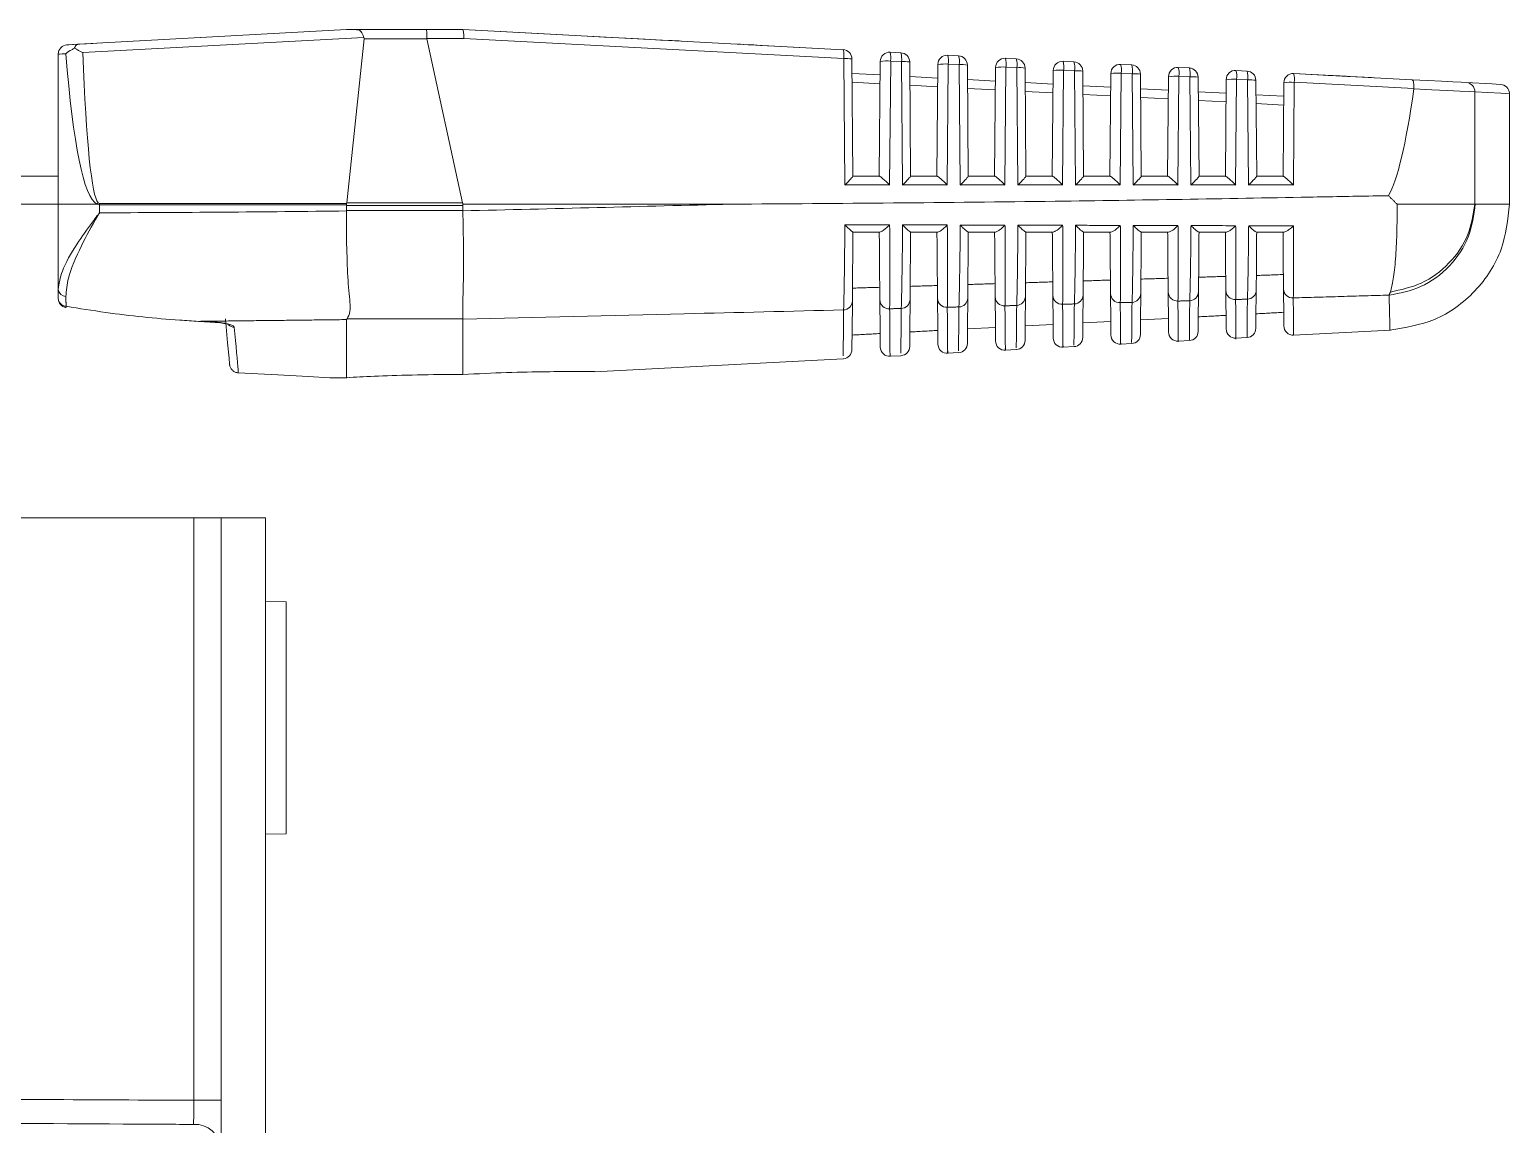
# Model space of a CAD drawing. Extents: x 2 to 136, y 1 to 99.
# Drawn here: x 60.691 to 62.281, y 10.174 to 11.35 of the extents above; entities that cross this region are included whole.
import ezdxf

# ---------------------------------------------------------------- set-up
doc = ezdxf.new("R2010")
doc.units = 0
doc.header["$MEASUREMENT"] = 0
doc.linetypes.add('SLD-Solid', pattern=[0])
doc.layers.add('OBJECT', color=7, linetype='CONTINUOUS')

msp = doc.modelspace()

# ---------------------------------------------------------------- linework, layer by layer
at = {"layer": 'OBJECT', "linetype": 'SLD-Solid', "lineweight": 15}
for p, q in [((61.0314, 11.3497), (60.7431, 11.3341)), ((60.8611, 11.3405), (61.0314, 11.3497)), ((61.0396, 11.3497), (61.0314, 11.3497)), ((61.1172, 11.3497), (61.0396, 11.3497)), ((61.1564, 11.3497), (61.1172, 11.3497)), ((61.1564, 11.3497), (61.1564, 11.3497)), ((61.5652, 11.3281), (61.1564, 11.3497)), ((61.1564, 11.3497), (61.2575, 11.3444)), ((60.7478, 11.325), (61.0499, 11.3414)), ((61.0315, 11.1638), (61.0502, 11.34)), ((61.0502, 11.34), (61.1178, 11.34)), ((61.1178, 11.3403), (61.1178, 11.34)), ((61.1178, 11.3403), (61.1573, 11.3403)), ((61.1178, 11.34), (61.156, 11.1638)), ((61.1573, 11.3403), (61.5658, 11.3187)), ((61.4919, 11.332), (61.5652, 11.3281)), ((60.7214, 11.3145), (60.7214, 11.1622)), ((61.567, 11.1828), (61.5658, 11.3187)), ((61.5746, 11.3182), (61.5757, 11.1922)), ((61.604, 11.1922), (61.6051, 11.3156)), ((61.6163, 11.316), (61.6151, 11.1828)), ((61.6156, 11.3255), (61.6272, 11.3249)), ((61.6279, 11.3154), (61.6163, 11.316)), ((61.629, 11.1828), (61.6279, 11.3154)), ((61.6367, 11.315), (61.6377, 11.1922)), ((61.666, 11.1922), (61.667, 11.3123)), ((61.6782, 11.3127), (61.6771, 11.1828)), ((61.6776, 11.3222), (61.6892, 11.3216)), ((61.6899, 11.3121), (61.6782, 11.3127)), ((61.691, 11.1828), (61.6899, 11.3121)), ((61.6987, 11.3117), (61.6997, 11.1922)), ((61.7395, 11.3189), (61.7512, 11.3183)), ((61.8015, 11.3157), (61.8133, 11.315)), ((61.8635, 11.3124), (61.8753, 11.3118)), ((61.5748, 11.3026), (61.6049, 11.301)), ((61.6368, 11.2993), (61.6669, 11.2977)), ((61.6988, 11.2961), (61.7289, 11.2945)), ((61.728, 11.1922), (61.729, 11.309)), ((61.7402, 11.3095), (61.7391, 11.1828)), ((61.7519, 11.3089), (61.7402, 11.3095)), ((61.753, 11.1828), (61.7519, 11.3089)), ((61.7607, 11.3084), (61.7617, 11.1922)), ((61.79, 11.1922), (61.791, 11.3058)), ((61.8022, 11.3062), (61.8011, 11.1828)), ((61.814, 11.3056), (61.8022, 11.3062)), ((61.815, 11.1828), (61.814, 11.3056)), ((61.8227, 11.3051), (61.8237, 11.1922)), ((61.852, 11.1922), (61.8529, 11.3025)), ((61.8642, 11.3029), (61.8631, 11.1828)), ((61.876, 11.3023), (61.8642, 11.3029)), ((61.877, 11.1828), (61.876, 11.3023)), ((61.8848, 11.3019), (61.8857, 11.1922)), ((61.914, 11.1922), (61.9149, 11.2992)), ((61.9261, 11.2997), (61.9251, 11.1828)), ((61.9254, 11.3091), (61.9373, 11.3085)), ((61.938, 11.299), (61.9261, 11.2997)), ((61.939, 11.1828), (61.938, 11.299)), ((61.9468, 11.2986), (61.9477, 11.1922)), ((61.976, 11.1922), (61.9769, 11.2959)), ((61.9881, 11.2964), (61.9871, 11.1828)), ((61.9874, 11.3058), (61.9994, 11.3052)), ((62, 11.2958), (61.9881, 11.2964)), ((62.001, 11.1828), (62, 11.2958)), ((62.0088, 11.2953), (62.0097, 11.1922)), ((62.1764, 11.2959), (62.0494, 11.3026)), ((62.0494, 11.3026), (62.081, 11.3009)), ((61.6048, 11.2916), (61.5748, 11.2932)), ((61.6668, 11.2883), (61.6369, 11.2899)), ((61.7288, 11.285), (61.6989, 11.2866)), ((61.7609, 11.2928), (61.7908, 11.2912)), ((61.7908, 11.2818), (61.7609, 11.2833)), ((61.8229, 11.2895), (61.8528, 11.2879)), ((61.8527, 11.2785), (61.823, 11.2801)), ((61.8849, 11.2862), (61.9148, 11.2846)), ((61.9469, 11.2829), (61.9768, 11.2814)), ((62.009, 11.2797), (62.0387, 11.2781)), ((62.038, 11.1922), (62.0389, 11.2927)), ((62.0501, 11.2931), (62.0491, 11.1828)), ((62.0501, 11.2931), (62.1788, 11.2863)), ((62.2443, 11.1622), (62.2443, 11.2828)), ((62.2814, 11.1618), (62.2814, 11.2808)), ((61.9147, 11.2752), (61.885, 11.2768)), ((61.9767, 11.272), (61.947, 11.2735)), ((62.0386, 11.2687), (62.009, 11.2702)), ((60.5399, 11.1922), (60.7214, 11.1922)), ((61.6151, 11.1828), (61.567, 11.1828)), ((61.5757, 11.1922), (61.6041, 11.1922)), ((61.6771, 11.1828), (61.629, 11.1828)), ((61.6377, 11.1922), (61.6661, 11.1922)), ((61.7391, 11.1828), (61.691, 11.1828)), ((61.6997, 11.1922), (61.7281, 11.1922)), ((61.8011, 11.1828), (61.753, 11.1828)), ((61.7617, 11.1922), (61.7901, 11.1922)), ((61.8631, 11.1828), (61.815, 11.1828)), ((61.8237, 11.1922), (61.8521, 11.1922)), ((61.9251, 11.1828), (61.877, 11.1828)), ((61.8857, 11.1922), (61.9141, 11.1922)), ((61.9871, 11.1828), (61.939, 11.1828)), ((61.9477, 11.1922), (61.9761, 11.1922)), ((62.0491, 11.1828), (62.001, 11.1828)), ((62.0097, 11.1922), (62.0381, 11.1922)), ((60.5399, 11.1622), (60.7214, 11.1622)), ((60.7214, 11.1622), (60.7214, 11.0705)), ((60.7628, 11.1622), (60.7214, 11.1622)), ((60.7658, 11.163), (61.0314, 11.163)), ((60.7658, 11.153), (60.7658, 11.1614)), ((61.0313, 11.1614), (60.7658, 11.1614)), ((61.0314, 11.1607), (61.0313, 11.1614)), ((61.0314, 11.163), (61.0315, 11.1638)), ((61.0314, 11.1555), (61.0314, 11.1607)), ((61.0314, 11.1607), (61.1564, 11.1607)), ((61.0314, 11.155), (61.0314, 11.1555)), ((61.1564, 11.1555), (61.0314, 11.1555)), ((61.156, 11.1638), (61.0315, 11.1638)), ((61.445, 11.1622), (61.1564, 11.1622)), ((61.1564, 11.1607), (61.1564, 11.1555)), ((61.1564, 11.1555), (61.1564, 11.1551)), ((61.9765, 11.0695), (61.9769, 11.0282)), ((60.8721, 11.0363), (60.8721, 11.0361)), ((60.8903, 11.0354), (60.8903, 11.0351)), ((61.0314, 11.0382), (61.0314, 10.9758)), ((61.0319, 11.0389), (61.1564, 11.0389)), ((61.1564, 11.0388), (61.1564, 10.9793)), ((61.6986, 11.0281), (61.7291, 11.0297)), ((61.7607, 11.0314), (61.791, 11.033)), ((61.8227, 11.0347), (61.853, 11.0362)), ((61.8847, 11.0379), (61.915, 11.0395)), ((62.0494, 11.0215), (62.1534, 11.027)), ((61.8016, 11.0085), (61.8134, 11.0092)), ((61.8635, 11.0118), (61.8754, 11.0124)), ((61.9255, 11.015), (61.9374, 11.0157)), ((61.9874, 11.0183), (61.9994, 11.0189)), ((61.2978, 10.9821), (61.5653, 10.9962)), ((61.6157, 10.9988), (61.6273, 10.9994)), ((61.6777, 11.002), (61.6893, 11.0027)), ((61.7396, 11.0053), (61.7513, 11.0059)), ((60.5516, 10.8253), (60.8671, 10.8253)), ((60.8671, 10.8253), (60.8964, 10.8253)), ((60.8671, 10.1995), (60.8671, 10.8253)), ((60.8964, 10.8253), (60.8964, 8.0253)), ((60.9444, 10.8253), (60.8964, 10.8253)), ((60.9444, 10.8253), (60.9444, 8.0253)), ((60.9664, 10.7348), (60.9444, 10.7354)), ((60.9664, 10.7348), (60.9664, 10.4858)), ((60.9444, 10.4852), (60.9664, 10.4858)), ((60.8671, 10.1995), (60.8964, 10.1995))]:
    msp.add_line(p, q, dxfattribs=at)
at = {"layer": 'OBJECT', "linetype": 'SLD-Solid', "lineweight": 15, "flags": 128}
for points in [[(61.2575, 11.3444), (61.2837, 11.343), (61.3088, 11.3417), (61.3319, 11.3405), (61.3522, 11.3394), (61.3688, 11.3385), (61.3812, 11.3379), (61.3888, 11.3375), (61.3914, 11.3373)], [(60.7309, 11.3334), (60.7586, 11.3349), (60.7679, 11.3354)], [(60.7431, 11.3341), (60.7368, 11.3337), (60.7327, 11.3335), (60.7309, 11.3334)], [(61.4519, 11.3341), (61.4526, 11.3341), (61.4548, 11.334), (61.4584, 11.3338), (61.4632, 11.3335), (61.4692, 11.3332), (61.4762, 11.3328), (61.4838, 11.3324), (61.4919, 11.332)], [(60.7214, 11.3234), (60.7227, 11.3235), (60.7255, 11.3236), (60.7297, 11.3238)], [(60.7214, 11.3236), (60.7214, 11.3235), (60.7214, 11.3234)], [(62.1102, 11.2994), (62.1332, 11.2982), (62.136, 11.298)], [(62.235, 11.2928), (62.2295, 11.2931), (62.2206, 11.2935), (62.2084, 11.2942), (62.1935, 11.295), (62.1764, 11.2959)], [(62.1787, 11.286), (62.1979, 11.285), (62.2146, 11.2842), (62.2282, 11.2836), (62.2382, 11.2831), (62.2443, 11.2828)], [(62.235, 11.2928), (62.2626, 11.2913), (62.2719, 11.2908)], [(62.2814, 11.2808), (62.2721, 11.2813), (62.2443, 11.2828)], [(61.5751, 11.0582), (61.5748, 11.0249), (61.5746, 11.0081), (61.5746, 11.0061)], [(61.6051, 11.0087), (61.605, 11.0107), (61.6049, 11.027), (61.6046, 11.0595)], [(61.6371, 11.0598), (61.6368, 11.0275), (61.6367, 11.0113), (61.6367, 11.0093)], [(61.667, 11.0119), (61.667, 11.0139), (61.6669, 11.0297), (61.6666, 11.0611)], [(61.6991, 11.0614), (61.6988, 11.0302), (61.6987, 11.0145), (61.6987, 11.0126)], [(61.729, 11.0152), (61.729, 11.0171), (61.7289, 11.0323), (61.7286, 11.0627)], [(61.7611, 11.0631), (61.7609, 11.0329), (61.7607, 11.0177), (61.7607, 11.0158)], [(61.791, 11.0184), (61.791, 11.0203), (61.7908, 11.035), (61.7906, 11.0644)], [(61.8231, 11.0647), (61.8229, 11.0355), (61.8228, 11.0209), (61.8227, 11.0191)], [(61.8529, 11.0217), (61.8529, 11.0235), (61.8528, 11.0377), (61.8526, 11.0661)], [(61.8852, 11.0664), (61.8849, 11.0382), (61.8848, 11.0241), (61.8848, 11.0223)], [(61.9149, 11.0249), (61.9149, 11.0249), (61.9148, 11.0357), (61.9145, 11.0678)], [(61.9472, 11.0681), (61.9469, 11.0362), (61.9468, 11.0256)], [(62.0092, 11.0698), (62.0089, 11.0391), (62.0088, 11.0288)], [(62.0389, 11.0314), (62.0389, 11.0314), (62.0388, 11.0414), (62.0385, 11.0712)], [(60.8721, 11.0361), (60.8848, 11.0354), (60.8903, 11.0351)], [(60.9013, 11.0389), (60.9035, 11.0132), (60.905, 10.9969), (60.9056, 10.9902)], [(61.0135, 10.9757), (60.9902, 10.977), (60.9574, 10.9787), (60.915, 10.981)]]:
    msp.add_lwpolyline(points, dxfattribs=at)
at = {"layer": 'OBJECT', "linetype": 'SLD-Solid', "lineweight": 15}
for centre, radius, start, end in [((60.7314, 11.3234), 0.01, 93.1059, 179.191), ((60.7314, 11.3234), 0.00999, 93.1451, 180.0504), ((61.5646, 11.3182), 0.01, 0.5, 86.9774), ((61.5457, 11.322), 0.0204, 350.7192, 17.6172), ((61.5682, 11.2777), 0.041, 81.0023, 93.3132), ((61.6151, 11.3155), 0.01, 86.9774, 179.5), ((61.6128, 11.2616), 0.0545, 86.3185, 98.1339), ((61.5961, 11.3193), 0.0204, 350.7258, 17.6141), ((61.6267, 11.3149), 0.01, 0.5, 86.9774), ((61.6077, 11.3187), 0.0204, 350.7258, 17.6141), ((61.6302, 11.2745), 0.041, 80.9993, 93.3162), ((61.677, 11.3122), 0.01, 86.9774, 179.5), ((61.6747, 11.2583), 0.0545, 86.3189, 98.1335), ((61.6581, 11.316), 0.0204, 350.7195, 17.6168), ((61.6887, 11.3116), 0.01, 0.5, 86.9774), ((61.6698, 11.3154), 0.0204, 350.7192, 17.6172), ((61.6923, 11.2712), 0.041, 81.0006, 93.313), ((61.739, 11.3089), 0.01, 86.9774, 179.5), ((61.7201, 11.3128), 0.0204, 350.7195, 17.6168), ((61.7507, 11.3083), 0.01, 0.5, 86.9774), ((61.7318, 11.3121), 0.0204, 350.7262, 17.6136), ((61.801, 11.3057), 0.01, 86.9774, 179.5), ((61.7821, 11.3095), 0.0204, 350.7258, 17.6141), ((61.8127, 11.3051), 0.01, 0.5, 86.9774), ((61.7938, 11.3089), 0.0204, 350.7194, 17.617), ((61.8629, 11.3024), 0.01, 86.9774, 179.5), ((61.844, 11.3062), 0.0204, 350.7195, 17.6168), ((61.8748, 11.3018), 0.01, 0.5, 86.9774), ((61.8559, 11.3056), 0.0204, 350.7255, 17.6145), ((61.7367, 11.2551), 0.0545, 86.3186, 98.1338), ((61.7543, 11.2679), 0.041, 80.9993, 93.3162), ((61.7987, 11.2518), 0.0545, 86.3185, 98.1339), ((61.8163, 11.2646), 0.041, 81.0006, 93.313), ((61.8607, 11.2485), 0.0545, 86.3191, 98.1333), ((61.8784, 11.2614), 0.041, 81.0025, 93.313), ((61.9249, 11.2991), 0.01, 86.9774, 179.5), ((61.9226, 11.2452), 0.0545, 86.3189, 98.1335), ((61.906, 11.3029), 0.0204, 350.7195, 17.6168), ((61.9368, 11.2985), 0.01, 0.5, 86.9774), ((61.9179, 11.3023), 0.0204, 350.7195, 17.6168), ((61.9404, 11.2581), 0.041, 80.999, 93.3164), ((61.9869, 11.2959), 0.01, 86.9774, 179.5), ((61.9846, 11.242), 0.0545, 86.3186, 98.1338), ((61.968, 11.2997), 0.0204, 350.7157, 17.6242), ((61.9988, 11.2952), 0.01, 0.5, 86.9774), ((61.9799, 11.299), 0.0204, 350.7255, 17.6145), ((62.0024, 11.2548), 0.041, 80.9993, 93.3143), ((62.0489, 11.2926), 0.01, 86.9774, 179.5), ((62.0299, 11.2964), 0.0204, 350.7258, 17.6141), ((62.0466, 11.2387), 0.0545, 86.3185, 98.1339), ((62.2344, 11.2829), 0.00991, 359.4493, 86.5254), ((62.2714, 11.2808), 0.01, 3.5738, 86.9774), ((60.8588, 11.071), 0.1324, 135.5, 136.4494), ((60.8847, 11.1614), 0.1189, 179.2257, 179.9862), ((60.7299, 11.0716), 0.00857, 187.2292, 268.6417), ((60.7314, 11.0609), 0.01, 180, 260.7454), ((60.7304, 11.0615), 0.00906, 184.3624, 267.1848), ((61.5652, 11.0584), 0.00987, 272.2588, 358.866), ((61.6145, 11.0597), 0.0099, 181.2103, 273.6275), ((61.6272, 11.06), 0.00987, 272.2809, 358.8865), ((61.6765, 11.0613), 0.0099, 181.1885, 273.6078), ((61.6892, 11.0616), 0.00987, 272.3034, 358.9057), ((61.7385, 11.0629), 0.00991, 181.1662, 273.5892), ((61.7512, 11.0633), 0.00988, 272.3291, 358.9216), ((61.8005, 11.0646), 0.00991, 181.1443, 273.5714), ((61.8133, 11.0649), 0.00988, 272.3468, 358.9447), ((61.8625, 11.0663), 0.00991, 181.1212, 273.5523), ((61.8753, 11.0666), 0.00989, 272.3689, 358.9632), ((61.9245, 11.068), 0.00991, 181.1004, 273.5334), ((61.9373, 11.0683), 0.00989, 272.39, 358.9811), ((61.9864, 11.0697), 0.00992, 181.0799, 273.5151), ((61.9993, 11.07), 0.00989, 272.413, 358.997), ((62.0484, 11.0714), 0.00992, 181.059, 273.4971), ((60.7407, 11.0503), 0.011, 168.4541, 176.3961), ((60.8883, 10.9784), 0.0568, 73.1161, 87.9608), ((60.9112, 11.04), 0.0101, 228.8435, 267.3941), ((61.9249, 11.025), 0.01, 180.5, 273.6897), ((61.9368, 11.0256), 0.01, 273.6143, 359.5), ((61.9869, 11.0283), 0.01, 180.5, 273.317), ((61.9988, 11.0289), 0.01, 273.2409, 359.5), ((62.0489, 11.0315), 0.01, 180.5, 273.0138), ((61.6151, 11.0088), 0.01, 180.5, 275.5324), ((61.6267, 11.0094), 0.01, 275.4601, 359.5), ((61.677, 11.012), 0.01, 180.5, 275.1668), ((61.6887, 11.0126), 0.01, 275.0939, 359.5), ((61.739, 11.0153), 0.01, 180.5, 274.7997), ((61.7507, 11.0159), 0.01, 274.7262, 359.5), ((61.801, 11.0185), 0.01, 180.5, 274.4312), ((61.8127, 11.0191), 0.01, 274.357, 359.5), ((61.8629, 11.0218), 0.01, 180.5, 274.0611), ((61.8748, 11.0224), 0.01, 273.9863, 359.5), ((61.5646, 11.0061), 0.01, 275.8247, 359.5), ((60.8683, 10.1455), 0.0281, 4.3938, 92.9764)]:
    msp.add_arc(centre, radius, start, end, dxfattribs=at)
for centre, major_axis, ratio, start_param, end_param in [((61.1172, 11.3397), (0, 0.01), 0.061163, 4.764749, 6.283185), ((61.1561, 11.3397), (0.00026, 0.01), 0.120424, 4.767926, 6.280008), ((61.0128, 11.3397), (0.0374, 0.0006), 0.267094, 6.250695, 6.391296), ((60.7814, 11.731), (0.0157, 0.5695), 0.101686, 2.370066, 3.09173), ((60.7736, 11.7325), (0.0078, 0.5695), 0.050872, 2.368959, 3.089624), ((62.1263, 13.452), (-0.0147, 2.2897), 0.052015, 3.230394, 3.471508), ((61.5658, 11.1822), (0.00991, 0.00999), 0.035372, 4.799799, 6.248135), ((61.6139, 11.1822), (-0.00988, 0.00996), 0.087934, 4.677799, 6.196235), ((61.6278, 11.1822), (0.00991, 0.00999), 0.035372, 4.799799, 6.248135), ((61.6759, 11.1822), (-0.00988, 0.00996), 0.087934, 4.677799, 6.196235), ((61.6898, 11.1822), (0.00991, 0.00999), 0.035372, 4.799799, 6.248135), ((61.7379, 11.1822), (-0.00988, 0.00996), 0.087934, 4.677799, 6.196235), ((61.7518, 11.1822), (0.00991, 0.00999), 0.035372, 4.799799, 6.248135), ((61.7999, 11.1822), (-0.00988, 0.00996), 0.087934, 4.677799, 6.196235), ((61.8138, 11.1822), (0.00991, 0.00999), 0.035372, 4.799799, 6.248135), ((61.8619, 11.1822), (-0.00988, 0.00996), 0.087934, 4.677799, 6.196235), ((61.8758, 11.1822), (0.00991, 0.00999), 0.035372, 4.799799, 6.248135), ((61.9239, 11.1822), (-0.00988, 0.00996), 0.087934, 4.677799, 6.196235), ((61.9378, 11.1822), (0.00991, 0.00999), 0.035372, 4.799799, 6.248135), ((61.9859, 11.1822), (-0.00988, 0.00996), 0.087934, 4.677799, 6.196235), ((61.9998, 11.1822), (0.00991, 0.00999), 0.035372, 4.799799, 6.248135), ((62.0479, 11.1822), (-0.00988, 0.00996), 0.087934, 4.677799, 6.196235), ((60.7814, 11.731), (0.0157, 0.5695), 0.101686, 3.09173, 3.144394), ((60.7736, 11.7325), (0.0078, 0.5695), 0.050872, 3.089624, 3.142288), ((60.6736, 13.2247), (7.8848, 0), 0.262774, 4.724089, 4.75778), ((62.1344, 11.1607), (0.9787, -0.0064), 0.122438, 3.168969, 3.182058), ((62.1337, 11.1607), (0.9773, 0), 0.122785, 3.128502, 3.141593), ((57.138, 13.2247), (19.0675, 0), 0.111038, 4.924724, 4.940236), ((52.1392, 9.5253), (35.624, 0), 0.01952, 1.323276, 1.332513)]:
    msp.add_ellipse(centre, major_axis=major_axis, ratio=ratio, start_param=start_param, end_param=end_param, dxfattribs=at)
for points, knots in [([(61.0396, 11.3497), (61.0412, 11.3497), (61.0437, 11.3497), (61.0463, 11.3485), (61.0478, 11.3464), (61.0489, 11.3438), (61.0497, 11.342), (61.0499, 11.3414)], [0, 0, 0, 0, 0.281506, 0.477148, 0.672468, 0.878468, 1, 1, 1, 1]), ([(60.7297, 11.3238), (60.7298, 11.3239), (60.7314, 11.3253), (60.7343, 11.3274), (60.7379, 11.3292), (60.7389, 11.3297)], [0, 0, 0, 0, 0.021179, 0.71713, 1, 1, 1, 1]), ([(60.7431, 11.3341), (60.7431, 11.3341), (60.7427, 11.3341), (60.7418, 11.3338), (60.7404, 11.3328), (60.7394, 11.3311), (60.739, 11.33), (60.7389, 11.3297)], [0, 0, 0, 0, 0.017155, 0.20226, 0.556605, 0.898365, 1, 1, 1, 1]), ([(60.7389, 11.3297), (60.7418, 11.3282), (60.7446, 11.3267), (60.7477, 11.325), (60.7478, 11.325)], [0, 0, 0, 0, 0.980022, 1, 1, 1, 1]), ([(62.081, 11.3009), (62.0848, 11.3007), (62.0924, 11.3003), (62.1017, 11.2998), (62.1079, 11.2995), (62.1094, 11.2994), (62.1102, 11.2994)], [0, 0, 0, 0, 0.261879, 0.524405, 0.776416, 1, 1, 1, 1]), ([(62.1788, 11.2863), (62.1788, 11.2874), (62.1788, 11.2896), (62.1784, 11.2925), (62.1778, 11.2947), (62.177, 11.2957), (62.1766, 11.2959), (62.1764, 11.2959), (62.1764, 11.2959)], [0, 0, 0, 0, 0.219277, 0.438503, 0.659241, 0.882982, 0.985818, 1, 1, 1, 1]), ([(62.1514, 11.1713), (62.1458, 11.1712), (62.1173, 11.1707), (61.9979, 11.1685), (61.7682, 11.1645), (61.5611, 11.163), (61.445, 11.1622)], [0, 0, 0, 0, 0.024148, 0.120739, 0.507103, 1, 1, 1, 1]), ([(60.7658, 11.153), (60.7657, 11.1529), (60.7649, 11.1518), (60.7624, 11.1485), (60.7539, 11.1374), (60.7395, 11.1169), (60.7247, 11.0916), (60.7224, 11.0769), (60.7214, 11.0705)], [0, 0, 0, 0, 0.003659, 0.034965, 0.112488, 0.381452, 0.732443, 1, 1, 1, 1]), ([(60.7296, 11.063), (60.7302, 11.0694), (60.7318, 11.0858), (60.745, 11.1159), (60.7581, 11.1399), (60.7651, 11.1518), (60.7658, 11.1528), (60.7658, 11.153)], [0, 0, 0, 0, 0.244746, 0.626731, 0.967928, 0.996144, 1, 1, 1, 1]), ([(61.0314, 11.155), (61.0313, 11.1498), (61.0311, 11.1312), (61.0319, 11.1002), (61.0335, 11.0681), (61.0365, 11.0476), (61.0332, 11.0413), (61.0319, 11.0389)], [0, 0, 0, 0, 0.097508, 0.351331, 0.599304, 0.843155, 1, 1, 1, 1]), ([(61.1564, 11.1551), (61.1566, 11.1416), (61.1572, 11.1146), (61.157, 11.079), (61.1562, 11.0516), (61.1563, 11.043), (61.1564, 11.0389)], [0, 0, 0, 0, 0.253584, 0.507164, 0.760847, 1, 1, 1, 1]), ([(62.2447, 11.1622), (62.2431, 11.1505), (62.2398, 11.1262), (62.2184, 11.0944), (62.1877, 11.0713), (62.1636, 11.0667), (62.152, 11.0645)], [0, 0, 0, 0, 0.24117, 0.5, 0.758828, 1, 1, 1, 1]), ([(62.2814, 11.1622), (62.2796, 11.1457), (62.2759, 11.1114), (62.2465, 11.0668), (62.2034, 11.035), (62.1694, 11.0296), (62.153, 11.027)], [0, 0, 0, 0, 0.240773, 0.5, 0.759226, 1, 1, 1, 1]), ([(62.2443, 11.1622), (62.2425, 11.1511), (62.2389, 11.1281), (62.2179, 11.0977), (62.1881, 11.0753), (62.1647, 11.0703), (62.1534, 11.0678)], [0, 0, 0, 0, 0.24156, 0.499999, 0.758437, 1, 1, 1, 1]), ([(62.1606, 11.1622), (62.1606, 11.1515), (62.1606, 11.1302), (62.1591, 11.1025), (62.1567, 11.0802), (62.1545, 11.0719), (62.1534, 11.0678)], [0, 0, 0, 0, 0.25, 0.5, 0.75, 1, 1, 1, 1]), ([(62.2443, 11.1622), (62.2414, 11.1622), (62.2358, 11.1622), (62.2166, 11.1622), (62.1915, 11.1622), (62.1709, 11.1622), (62.1606, 11.1622)], [0, 0, 0, 0, 0.250001, 0.499999, 0.750001, 1, 1, 1, 1]), ([(62.2814, 11.1622), (62.2798, 11.1622), (62.2768, 11.1622), (62.2554, 11.1622), (62.2447, 11.1622)], [0, 0, 0, 0, 0.5, 1, 1, 1, 1]), ([(61.5656, 11.0486), (61.5657, 11.0504), (61.5659, 11.0557), (61.5663, 11.0741), (61.5667, 11.1026), (61.5669, 11.1261), (61.567, 11.1375), (61.5671, 11.1401)], [0, 0, 0, 0, 0.147377, 0.444495, 0.741153, 0.940222, 1, 1, 1, 1]), ([(61.5756, 11.1322), (61.5754, 11.1323), (61.5749, 11.1326), (61.5729, 11.1343), (61.5702, 11.1369), (61.568, 11.1391), (61.5671, 11.1401), (61.5671, 11.1401)], [0, 0, 0, 0, 0.192782, 0.42964, 0.749309, 0.992251, 1, 1, 1, 1]), ([(61.5671, 11.1401), (61.5737, 11.1401), (61.5897, 11.1401), (61.6057, 11.14), (61.6151, 11.14)], [0, 0, 0, 0, 0.412558, 1, 1, 1, 1]), ([(61.6151, 11.14), (61.6151, 11.14), (61.614, 11.1388), (61.6116, 11.1365), (61.6086, 11.1341), (61.6061, 11.1325), (61.6052, 11.1323), (61.6047, 11.1322)], [0, 0, 0, 0, 0.007982, 0.299103, 0.602918, 0.800707, 1, 1, 1, 1]), ([(61.6151, 11.14), (61.6152, 11.1374), (61.6152, 11.1283), (61.6154, 11.1071), (61.6154, 11.0796), (61.6154, 11.0585), (61.6152, 11.0523), (61.6151, 11.0498)], [0, 0, 0, 0, 0.059552, 0.208065, 0.505161, 0.802605, 1, 1, 1, 1]), ([(61.6276, 11.0502), (61.6277, 11.0519), (61.6279, 11.0572), (61.6283, 11.0755), (61.6287, 11.1035), (61.629, 11.1265), (61.629, 11.1374), (61.6291, 11.14)], [0, 0, 0, 0, 0.148954, 0.44926, 0.749099, 0.940502, 1, 1, 1, 1]), ([(61.6376, 11.1322), (61.6374, 11.1323), (61.6368, 11.1326), (61.6347, 11.1344), (61.632, 11.1369), (61.63, 11.139), (61.6291, 11.1399), (61.6291, 11.14)], [0, 0, 0, 0, 0.197186, 0.440795, 0.768922, 0.992182, 1, 1, 1, 1]), ([(61.6291, 11.14), (61.6357, 11.14), (61.6517, 11.1399), (61.6677, 11.1399), (61.6771, 11.1399)], [0, 0, 0, 0, 0.412523, 1, 1, 1, 1]), ([(61.6771, 11.1399), (61.6771, 11.1398), (61.676, 11.1387), (61.6738, 11.1365), (61.6708, 11.1341), (61.6683, 11.1325), (61.6673, 11.1323), (61.6668, 11.1322)], [0, 0, 0, 0, 0.008059, 0.282727, 0.593807, 0.796111, 1, 1, 1, 1]), ([(61.6771, 11.1399), (61.6772, 11.1373), (61.6772, 11.1283), (61.6774, 11.1072), (61.6774, 11.0801), (61.6773, 11.0596), (61.6772, 11.0537), (61.6771, 11.0514)], [0, 0, 0, 0, 0.059275, 0.20942, 0.509832, 0.810598, 1, 1, 1, 1]), ([(61.6896, 11.0518), (61.6897, 11.0535), (61.6899, 11.0587), (61.6903, 11.0769), (61.6907, 11.1045), (61.691, 11.1269), (61.691, 11.1373), (61.6911, 11.1398)], [0, 0, 0, 0, 0.150604, 0.454244, 0.75741, 0.94078, 1, 1, 1, 1]), ([(61.6996, 11.1322), (61.6993, 11.1323), (61.6987, 11.1326), (61.6965, 11.1344), (61.6939, 11.1369), (61.6919, 11.139), (61.6911, 11.1398), (61.6911, 11.1398)], [0, 0, 0, 0, 0.201833, 0.452562, 0.789377, 0.992118, 1, 1, 1, 1]), ([(61.6911, 11.1398), (61.6977, 11.1398), (61.7137, 11.1398), (61.7297, 11.1397), (61.7391, 11.1397)], [0, 0, 0, 0, 0.412498, 1, 1, 1, 1]), ([(61.7391, 11.1397), (61.7391, 11.1397), (61.7383, 11.1389), (61.7363, 11.1369), (61.7333, 11.1344), (61.7305, 11.1326), (61.7294, 11.1323), (61.7288, 11.1322)], [0, 0, 0, 0, 0.008153, 0.206912, 0.537772, 0.791279, 1, 1, 1, 1]), ([(61.7391, 11.1397), (61.7392, 11.1372), (61.7392, 11.1283), (61.7393, 11.1074), (61.7394, 11.0805), (61.7393, 11.0608), (61.7392, 11.0552), (61.7391, 11.053)], [0, 0, 0, 0, 0.059003, 0.210856, 0.514735, 0.818981, 1, 1, 1, 1]), ([(61.7517, 11.0534), (61.7517, 11.0551), (61.752, 11.0602), (61.7524, 11.0784), (61.7527, 11.1055), (61.753, 11.1273), (61.753, 11.1372), (61.7531, 11.1397)], [0, 0, 0, 0, 0.152334, 0.459462, 0.76611, 0.941055, 1, 1, 1, 1]), ([(61.7616, 11.1322), (61.7613, 11.1323), (61.7606, 11.1326), (61.7584, 11.1344), (61.7557, 11.1369), (61.7538, 11.1389), (61.7531, 11.1396), (61.7531, 11.1397)], [0, 0, 0, 0, 0.206752, 0.464953, 0.810741, 0.992055, 1, 1, 1, 1]), ([(61.7531, 11.1397), (61.7597, 11.1396), (61.7757, 11.1396), (61.7917, 11.1396), (61.8011, 11.1395)], [0, 0, 0, 0, 0.41246, 1, 1, 1, 1]), ([(61.8011, 11.1395), (61.8011, 11.1395), (61.8004, 11.1388), (61.7984, 11.1369), (61.7955, 11.1344), (61.7926, 11.1326), (61.7914, 11.1323), (61.7909, 11.1322)], [0, 0, 0, 0, 0.008233, 0.187013, 0.525641, 0.786181, 1, 1, 1, 1]), ([(61.8011, 11.1395), (61.8012, 11.1371), (61.8012, 11.1282), (61.8013, 11.1075), (61.8014, 11.081), (61.8013, 11.062), (61.8011, 11.0566), (61.8011, 11.0547)], [0, 0, 0, 0, 0.05873, 0.212373, 0.519885, 0.827778, 1, 1, 1, 1]), ([(61.8137, 11.055), (61.8137, 11.0567), (61.814, 11.0618), (61.8144, 11.0798), (61.8147, 11.1066), (61.815, 11.1277), (61.815, 11.1371), (61.8151, 11.1395)], [0, 0, 0, 0, 0.154143, 0.464926, 0.775221, 0.941326, 1, 1, 1, 1]), ([(61.8235, 11.1322), (61.8232, 11.1323), (61.8226, 11.1326), (61.8202, 11.1345), (61.8176, 11.137), (61.8157, 11.1389), (61.8151, 11.1395), (61.8151, 11.1395)], [0, 0, 0, 0, 0.211941, 0.478013, 0.832962, 0.991973, 1, 1, 1, 1]), ([(61.8151, 11.1395), (61.8217, 11.1395), (61.8377, 11.1394), (61.8537, 11.1394), (61.8631, 11.1394)], [0, 0, 0, 0, 0.41243, 1, 1, 1, 1]), ([(61.8631, 11.1394), (61.8631, 11.1394), (61.8625, 11.1387), (61.8606, 11.1369), (61.8577, 11.1345), (61.8548, 11.1326), (61.8535, 11.1323), (61.853, 11.1322)], [0, 0, 0, 0, 0.008342, 0.166408, 0.512984, 0.780874, 1, 1, 1, 1]), ([(61.8631, 11.1394), (61.8632, 11.137), (61.8632, 11.1282), (61.8633, 11.1077), (61.8634, 11.0815), (61.8633, 11.0633), (61.8631, 11.0581), (61.8631, 11.0564)], [0, 0, 0, 0, 0.058463, 0.213981, 0.525305, 0.837021, 1, 1, 1, 1]), ([(61.8757, 11.0567), (61.8758, 11.0584), (61.876, 11.0634), (61.8764, 11.0813), (61.8767, 11.1076), (61.877, 11.1282), (61.877, 11.137), (61.8771, 11.1393)], [0, 0, 0, 0, 0.156042, 0.470657, 0.78478, 0.941595, 1, 1, 1, 1]), ([(61.8855, 11.1322), (61.8852, 11.1323), (61.8845, 11.1326), (61.882, 11.1345), (61.8794, 11.137), (61.8776, 11.1388), (61.8771, 11.1393), (61.8771, 11.1393)], [0, 0, 0, 0, 0.217451, 0.491745, 0.856153, 0.991891, 1, 1, 1, 1]), ([(61.8771, 11.1393), (61.8837, 11.1393), (61.8997, 11.1393), (61.9157, 11.1392), (61.9251, 11.1392)], [0, 0, 0, 0, 0.412395, 1, 1, 1, 1]), ([(61.9251, 11.1392), (61.9251, 11.1392), (61.9246, 11.1387), (61.9228, 11.1369), (61.9199, 11.1345), (61.9169, 11.1326), (61.9156, 11.1323), (61.915, 11.1322)], [0, 0, 0, 0, 0.008433, 0.145046, 0.499698, 0.775229, 1, 1, 1, 1]), ([(61.9251, 11.1392), (61.9252, 11.1369), (61.9252, 11.1282), (61.9253, 11.1079), (61.9254, 11.082), (61.9253, 11.0645), (61.9251, 11.0597), (61.9251, 11.0581)], [0, 0, 0, 0, 0.058197, 0.215687, 0.531014, 0.846742, 1, 1, 1, 1]), ([(61.9377, 11.0584), (61.9378, 11.06), (61.938, 11.065), (61.9384, 11.0828), (61.9388, 11.1086), (61.939, 11.1286), (61.939, 11.1369), (61.9391, 11.1392)], [0, 0, 0, 0, 0.158034, 0.476674, 0.794816, 0.94186, 1, 1, 1, 1]), ([(61.9475, 11.1322), (61.9471, 11.1323), (61.9463, 11.1326), (61.9438, 11.1346), (61.9413, 11.137), (61.9395, 11.1387), (61.9391, 11.1392), (61.9391, 11.1392)], [0, 0, 0, 0, 0.223254, 0.506265, 0.880289, 0.991792, 1, 1, 1, 1]), ([(61.9391, 11.1392), (61.9457, 11.1392), (61.9617, 11.1391), (61.9777, 11.1391), (61.9871, 11.1391)], [0, 0, 0, 0, 0.412358, 1, 1, 1, 1]), ([(61.9871, 11.1391), (61.9871, 11.139), (61.9867, 11.1386), (61.9849, 11.1369), (61.9821, 11.1345), (61.979, 11.1326), (61.9777, 11.1323), (61.9771, 11.1322)], [0, 0, 0, 0, 0.008536, 0.122926, 0.485789, 0.76931, 1, 1, 1, 1]), ([(61.9871, 11.1391), (61.9872, 11.1368), (61.9872, 11.1282), (61.9873, 11.1081), (61.9874, 11.0825), (61.9872, 11.0658), (61.9871, 11.0612), (61.9871, 11.0598)], [0, 0, 0, 0, 0.057935, 0.217495, 0.53703, 0.856978, 1, 1, 1, 1]), ([(61.9997, 11.0601), (61.9998, 11.0618), (62, 11.0666), (62.0004, 11.0844), (62.0008, 11.1097), (62.001, 11.1291), (62.001, 11.1367), (62.0011, 11.139)], [0, 0, 0, 0, 0.16013, 0.483002, 0.805362, 0.942123, 1, 1, 1, 1]), ([(62.0094, 11.1322), (62.0091, 11.1323), (62.0082, 11.1326), (62.0056, 11.1346), (62.0031, 11.137), (62.0014, 11.1387), (62.0011, 11.139), (62.0011, 11.139)], [0, 0, 0, 0, 0.229436, 0.521608, 0.905438, 0.991724, 1, 1, 1, 1]), ([(62.0011, 11.139), (62.0077, 11.139), (62.0237, 11.139), (62.0397, 11.1389), (62.0491, 11.1389)], [0, 0, 0, 0, 0.412316, 1, 1, 1, 1]), ([(62.0491, 11.1389), (62.0491, 11.1389), (62.0488, 11.1385), (62.0471, 11.1369), (62.0443, 11.1346), (62.0412, 11.1326), (62.0398, 11.1323), (62.0392, 11.1322)], [0, 0, 0, 0, 0.008657, 0.099987, 0.471205, 0.763092, 1, 1, 1, 1]), ([(62.0491, 11.1389), (62.0492, 11.1367), (62.0492, 11.1282), (62.0493, 11.1082), (62.0493, 11.0831), (62.0492, 11.0671), (62.0491, 11.0628), (62.049, 11.0615)], [0, 0, 0, 0, 0.057678, 0.219414, 0.543376, 0.867765, 1, 1, 1, 1]), ([(61.5757, 11.1322), (61.5756, 11.1209), (61.5754, 11.0983), (61.5752, 11.0711), (61.5751, 11.0627), (61.5751, 11.0582)], [0, 0, 0, 0, 0.320862, 0.64168, 1, 1, 1, 1]), ([(61.6046, 11.0595), (61.6046, 11.0634), (61.6045, 11.0711), (61.6043, 11.097), (61.6041, 11.1203), (61.604, 11.1322)], [0, 0, 0, 0, 0.32783, 0.655736, 1, 1, 1, 1]), ([(61.6377, 11.1322), (61.6376, 11.121), (61.6374, 11.0985), (61.6372, 11.0721), (61.6371, 11.064), (61.6371, 11.0598)], [0, 0, 0, 0, 0.324746, 0.649449, 1, 1, 1, 1]), ([(61.6666, 11.0611), (61.6666, 11.0649), (61.6665, 11.0726), (61.6663, 11.098), (61.6661, 11.1208), (61.666, 11.1322)], [0, 0, 0, 0, 0.331872, 0.663815, 1, 1, 1, 1]), ([(61.6997, 11.1322), (61.6996, 11.1211), (61.6994, 11.0988), (61.6992, 11.0731), (61.6991, 11.0654), (61.6991, 11.0614)], [0, 0, 0, 0, 0.328836, 0.657621, 1, 1, 1, 1]), ([(61.7286, 11.0627), (61.7286, 11.0665), (61.7285, 11.0741), (61.7283, 11.0991), (61.7281, 11.1213), (61.728, 11.1322)], [0, 0, 0, 0, 0.336124, 0.67232, 1, 1, 1, 1]), ([(61.7617, 11.1322), (61.7616, 11.1212), (61.7614, 11.099), (61.7612, 11.0742), (61.7612, 11.0668), (61.7611, 11.0631)], [0, 0, 0, 0, 0.333137, 0.666225, 1, 1, 1, 1]), ([(61.7906, 11.0644), (61.7905, 11.0681), (61.7905, 11.0756), (61.7903, 11.1002), (61.7901, 11.1218), (61.79, 11.1322)], [0, 0, 0, 0, 0.340601, 0.681276, 1, 1, 1, 1]), ([(61.8237, 11.1322), (61.8236, 11.1213), (61.8234, 11.0993), (61.8232, 11.0753), (61.8232, 11.0682), (61.8231, 11.0647)], [0, 0, 0, 0, 0.337674, 0.675297, 1, 1, 1, 1]), ([(61.8526, 11.0661), (61.8525, 11.0698), (61.8525, 11.0772), (61.8523, 11.1014), (61.8521, 11.1223), (61.852, 11.1322)], [0, 0, 0, 0, 0.345327, 0.690724, 1, 1, 1, 1]), ([(61.8857, 11.1322), (61.8856, 11.1213), (61.8854, 11.0996), (61.8852, 11.0765), (61.8852, 11.0697), (61.8852, 11.0664)], [0, 0, 0, 0, 0.342467, 0.684876, 1, 1, 1, 1]), ([(61.9145, 11.0678), (61.9145, 11.0714), (61.9144, 11.0787), (61.9142, 11.1025), (61.9141, 11.1229), (61.914, 11.1322)], [0, 0, 0, 0, 0.350316, 0.700706, 1, 1, 1, 1]), ([(61.9477, 11.1322), (61.9476, 11.1215), (61.9474, 11.0999), (61.9473, 11.0776), (61.9472, 11.0711), (61.9472, 11.0681)], [0, 0, 0, 0, 0.347531, 0.695004, 1, 1, 1, 1]), ([(61.9765, 11.0695), (61.9765, 11.0731), (61.9764, 11.0803), (61.9762, 11.1037), (61.9761, 11.1234), (61.976, 11.1322)], [0, 0, 0, 0, 0.355595, 0.711266, 1, 1, 1, 1]), ([(62.0097, 11.1322), (62.0096, 11.1216), (62.0095, 11.1002), (62.0093, 11.0788), (62.0092, 11.0727), (62.0092, 11.0698)], [0, 0, 0, 0, 0.352894, 0.705725, 1, 1, 1, 1]), ([(62.0385, 11.0712), (62.0385, 11.0748), (62.0384, 11.082), (62.0382, 11.1049), (62.0381, 11.1239), (62.038, 11.1322)], [0, 0, 0, 0, 0.36119, 0.722456, 1, 1, 1, 1]), ([(61.8631, 11.0564), (61.8631, 11.055), (61.8631, 11.0485), (61.8634, 11.0249), (61.8635, 11.0073), (61.8635, 11.0126), (61.8635, 11.0129)], [0, 0, 0, 0, 0.044973, 0.224892, 0.946348, 1, 1, 1, 1]), ([(61.8753, 11.0135), (61.8753, 11.0147), (61.8753, 11.0173), (61.8756, 11.0431), (61.8757, 11.0567)], [0, 0, 0, 0, 0.472041, 1, 1, 1, 1]), ([(61.9251, 11.0581), (61.9251, 11.0568), (61.9251, 11.0503), (61.9253, 11.0272), (61.9255, 11.0103), (61.9254, 11.0155), (61.9254, 11.0158)], [0, 0, 0, 0, 0.045813, 0.229093, 0.964032, 1, 1, 1, 1]), ([(61.9373, 11.0163), (61.9373, 11.0177), (61.9374, 11.0206), (61.9376, 11.0455), (61.9377, 11.0584)], [0, 0, 0, 0, 0.48119, 1, 1, 1, 1]), ([(61.9871, 11.0598), (61.9871, 11.0585), (61.9871, 11.0522), (61.9873, 11.0295), (61.9875, 11.0134), (61.9874, 11.0185), (61.9874, 11.0186)], [0, 0, 0, 0, 0.046685, 0.233453, 0.98238, 1, 1, 1, 1]), ([(61.9994, 11.0192), (61.9994, 11.0207), (61.9994, 11.0239), (61.9996, 11.0479), (61.9997, 11.0601)], [0, 0, 0, 0, 0.490665, 1, 1, 1, 1]), ([(62.049, 11.0615), (62.049, 11.0603), (62.0491, 11.0541), (62.0493, 11.0308), (62.0493, 11.0257), (62.0494, 11.0216)], [0, 0, 0, 0, 0.047591, 0.237986, 1, 1, 1, 1]), ([(62.152, 11.0645), (62.1523, 11.0536), (62.1529, 11.0317), (62.153, 11.0286), (62.153, 11.027)], [0, 0, 0, 0, 0.496376, 1, 1, 1, 1]), ([(60.8721, 11.0363), (60.8655, 11.0368), (60.8322, 11.0388), (60.7847, 11.0436), (60.7441, 11.0502), (60.7299, 11.0525)], [0, 0, 0, 0, 0.139684, 0.698664, 1, 1, 1, 1]), ([(61.1564, 11.0388), (61.2357, 11.0407), (61.3721, 11.0438), (61.5085, 11.0472), (61.5656, 11.0486)], [0, 0, 0, 0, 0.58145, 1, 1, 1, 1]), ([(61.5652, 10.9991), (61.5652, 10.9995), (61.5652, 11.0006), (61.5655, 11.0312), (61.5656, 11.0486)], [0, 0, 0, 0, 0.430575, 1, 1, 1, 1]), ([(61.6151, 11.0498), (61.6152, 11.0484), (61.6152, 11.0414), (61.6154, 11.0159), (61.6156, 10.9952), (61.6156, 11.0006), (61.6156, 11.0014)], [0, 0, 0, 0, 0.041896, 0.209506, 0.881584, 1, 1, 1, 1]), ([(61.6272, 11.002), (61.6272, 11.0026), (61.6272, 11.0039), (61.6275, 11.0335), (61.6276, 11.0502)], [0, 0, 0, 0, 0.438347, 1, 1, 1, 1]), ([(61.6771, 11.0514), (61.6771, 11.0501), (61.6772, 11.0431), (61.6774, 11.0181), (61.6776, 10.9982), (61.6775, 11.0036), (61.6775, 11.0043)], [0, 0, 0, 0, 0.042625, 0.213155, 0.896941, 1, 1, 1, 1]), ([(61.6892, 11.0048), (61.6892, 11.0056), (61.6892, 11.0073), (61.6895, 11.0359), (61.6896, 11.0518)], [0, 0, 0, 0, 0.446366, 1, 1, 1, 1]), ([(61.7391, 11.053), (61.7391, 11.0517), (61.7392, 11.0449), (61.7394, 11.0203), (61.7396, 11.0012), (61.7395, 11.0066), (61.7395, 11.0072)], [0, 0, 0, 0, 0.043381, 0.21693, 0.912834, 1, 1, 1, 1]), ([(61.7513, 11.0077), (61.7513, 11.0086), (61.7513, 11.0106), (61.7515, 11.0383), (61.7517, 11.0534)], [0, 0, 0, 0, 0.454644, 1, 1, 1, 1]), ([(61.8011, 11.0547), (61.8011, 11.0534), (61.8012, 11.0467), (61.8014, 11.0226), (61.8015, 11.0043), (61.8015, 11.0096), (61.8015, 11.01)], [0, 0, 0, 0, 0.044163, 0.220841, 0.929294, 1, 1, 1, 1]), ([(61.8133, 11.0106), (61.8133, 11.0117), (61.8133, 11.014), (61.8135, 11.0407), (61.8137, 11.055)], [0, 0, 0, 0, 0.463198, 1, 1, 1, 1]), ([(60.9107, 11.03), (60.9105, 11.0305), (60.9099, 11.0315), (60.9062, 11.033), (60.9009, 11.0343), (60.8952, 11.0351), (60.8916, 11.0353), (60.8903, 11.0354)], [0, 0, 0, 0, 0.219061, 0.438022, 0.659218, 0.880002, 1, 1, 1, 1]), ([(60.915, 10.981), (60.915, 10.9812), (60.9149, 10.9817), (60.9145, 10.9873), (60.9124, 11.0109), (60.9107, 11.03)], [0, 0, 0, 0, 0.045653, 0.228294, 1, 1, 1, 1]), ([(60.915, 10.981), (60.9139, 10.9812), (60.9116, 10.9816), (60.9087, 10.9834), (60.9067, 10.986), (60.9058, 10.9884), (60.9056, 10.9898), (60.9056, 10.9902)], [0, 0, 0, 0, 0.235927, 0.471835, 0.707759, 0.925417, 1, 1, 1, 1]), ([(61.0316, 10.9758), (61.0407, 10.9763), (61.0589, 10.9773), (61.101, 10.9788), (61.1353, 10.9793), (61.1538, 10.9793), (61.1564, 10.9793)], [0, 0, 0, 0, 0.315106, 0.632943, 0.949791, 1, 1, 1, 1]), ([(61.1564, 10.9793), (61.1723, 10.98), (61.2043, 10.9815), (61.2471, 10.9823), (61.2792, 10.9824), (61.2977, 10.9823), (61.2978, 10.9823), (61.2978, 10.9823)], [0, 0, 0, 0, 0.213189, 0.426373, 0.639809, 0.85421, 1, 1, 1, 1]), ([(61.0135, 10.9757), (61.0163, 10.9757), (61.0198, 10.9758), (61.0294, 10.9758), (61.0314, 10.9758)], [0, 0, 0, 0, 0.791812, 1, 1, 1, 1]), ([(61.0314, 10.9758), (61.0314, 10.9758), (61.0314, 10.9758), (61.0314, 10.9758), (61.0315, 10.9758), (61.0315, 10.9758), (61.0316, 10.9758)], [0, 0, 0, 0, 0.344999, 0.69194, 0.859642, 1, 1, 1, 1]), ([(60.8669, 10.1736), (60.8669, 10.1756), (60.8671, 10.1795), (60.8672, 10.1888), (60.8671, 10.1958), (60.8671, 10.1995)], [0, 0, 0, 0, 0.323786, 0.647476, 1, 1, 1, 1]), ([(60.8669, 10.1736), (60.8567, 10.1736), (60.7666, 10.1741), (60.6603, 10.1747), (60.5642, 10.1752), (60.548, 10.1752)], [0, 0, 0, 0, 0.095661, 0.848073, 1, 1, 1, 1])]:
    msp.add_open_spline(points, degree=3, knots=knots, dxfattribs=at)
for points in [[(60.7214, 11.3145), (60.7214, 11.3234)], [(62.1788, 11.2863), (62.1787, 11.286)], [(62.1606, 11.1622), (62.1514, 11.1713)], [(61.0314, 11.163), (61.0313, 11.1614)], [(62.2447, 11.1622), (62.2443, 11.1622)], [(61.6047, 11.1322), (61.5756, 11.1322)], [(61.6668, 11.1322), (61.6376, 11.1322)], [(61.7288, 11.1322), (61.6996, 11.1322)], [(61.7909, 11.1322), (61.7616, 11.1322)], [(61.853, 11.1322), (61.8235, 11.1322)], [(61.915, 11.1322), (61.8855, 11.1322)], [(61.9771, 11.1322), (61.9475, 11.1322)], [(62.0392, 11.1322), (62.0094, 11.1322)], [(61.5752, 11.072), (61.6045, 11.0729)], [(61.6372, 11.0739), (61.6665, 11.0748)], [(61.6992, 11.0759), (61.7285, 11.0768)], [(61.7613, 11.0778), (61.7904, 11.0787)], [(61.8233, 11.0797), (61.8524, 11.0807)], [(61.8853, 11.0817), (61.9144, 11.0826)], [(61.9473, 11.0837), (61.9764, 11.0846)], [(62.0093, 11.0856), (62.0384, 11.0866)], [(60.7214, 11.0705), (60.7214, 11.0609)], [(60.7299, 11.0525), (60.7296, 11.063)], [(61.8631, 11.0564), (61.8757, 11.0567)], [(61.9251, 11.0581), (61.9377, 11.0584)], [(61.9871, 11.0598), (61.9997, 11.0601)], [(62.049, 11.0615), (62.152, 11.0645)], [(62.1534, 11.0678), (62.152, 11.0645)], [(61.6151, 11.0498), (61.6276, 11.0502)], [(61.6771, 11.0514), (61.6896, 11.0518)], [(61.7391, 11.053), (61.7517, 11.0534)], [(61.8011, 11.0547), (61.8137, 11.055)], [(61.9768, 11.0427), (61.9469, 11.0412)], [(62.0387, 11.046), (62.009, 11.0444)], [(60.8721, 11.0363), (61.0314, 11.0382)], [(60.8903, 11.0354), (60.8721, 11.0363)], [(61.0314, 11.0382), (61.0319, 11.0389)], [(61.1564, 11.0389), (61.1564, 11.0388)], [(61.6669, 11.0265), (61.6368, 11.0249)], [(61.6049, 11.0232), (61.5748, 11.0216)], [(60.915, 10.981), (60.915, 10.981)], [(61.0135, 10.9757), (61.0135, 10.9757)]]:
    msp.add_open_spline(points, degree=1, dxfattribs=at)

doc.saveas('drawing.dxf')
